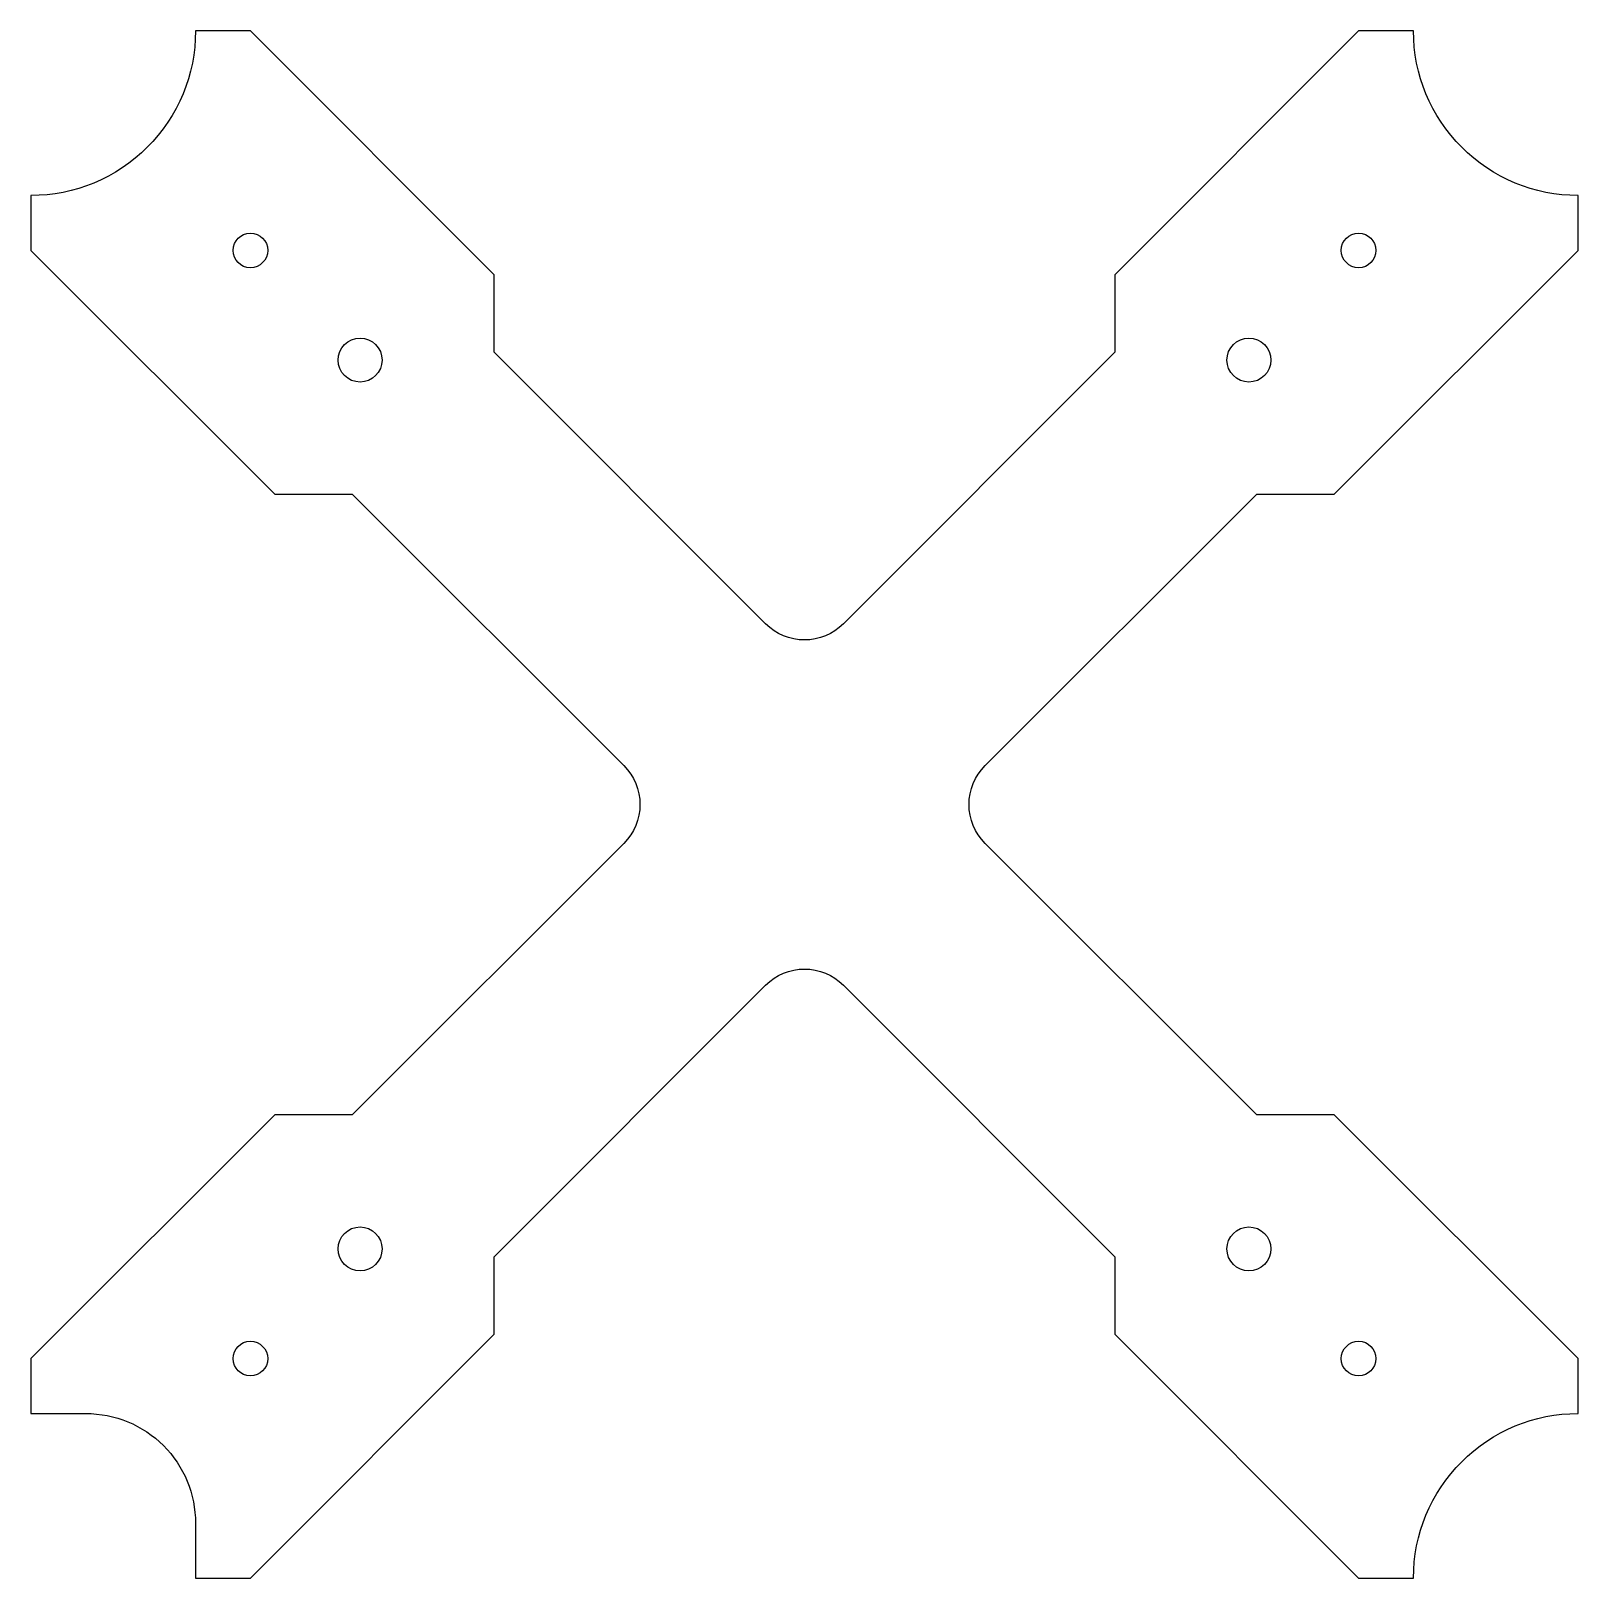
# Model space of a CAD drawing. Header units: millimetres. Extents: x -71 to 71, y -71 to 71.
import ezdxf

# ---------------------------------------------------------------- set-up
doc = ezdxf.new("R2010")
doc.units = ezdxf.units.MM

msp = doc.modelspace()

# ---------------------------------------------------------------- linework, layer by layer
msp.add_lwpolyline([(70.5, 55.5, -0.414214), (55.5, 70.5), (50.5, 70.5), (28.28, 48.28), (28.28, 41.21), (3.54, 16.46, -0.414214), (-3.54, 16.46), (-28.28, 41.21), (-28.28, 48.28), (-50.5, 70.5), (-55.5, 70.5, -0.414214), (-70.5, 55.5), (-70.5, 50.5), (-48.28, 28.28), (-41.21, 28.28), (-16.46, 3.54, -0.414214), (-16.46, -3.54), (-41.21, -28.28), (-48.28, -28.28), (-70.5, -50.5), (-70.5, -55.5), (-65.5, -55.5, -0.414214), (-55.5, -65.5), (-55.5, -70.5), (-50.5, -70.5), (-28.28, -48.28), (-28.28, -41.21), (-3.54, -16.46, -0.414214), (3.54, -16.46), (28.28, -41.21), (28.28, -48.28), (50.5, -70.5), (55.5, -70.5, -0.414214), (70.5, -55.5), (70.5, -50.5), (48.28, -28.28), (41.21, -28.28), (16.46, -3.54, -0.414214), (16.46, 3.54), (41.21, 28.28), (48.28, 28.28), (70.5, 50.5)], format="xyb", close=True)
for centre, radius in [((-50.5, 50.5), 1.58), ((50.5, 50.5), 1.58), ((-40.5, 40.5), 2), ((40.5, 40.5), 2), ((-40.5, -40.5), 2), ((40.5, -40.5), 2), ((-50.5, -50.5), 1.58), ((50.5, -50.5), 1.58)]:
    msp.add_circle(centre, radius)

doc.saveas('drawing.dxf')
